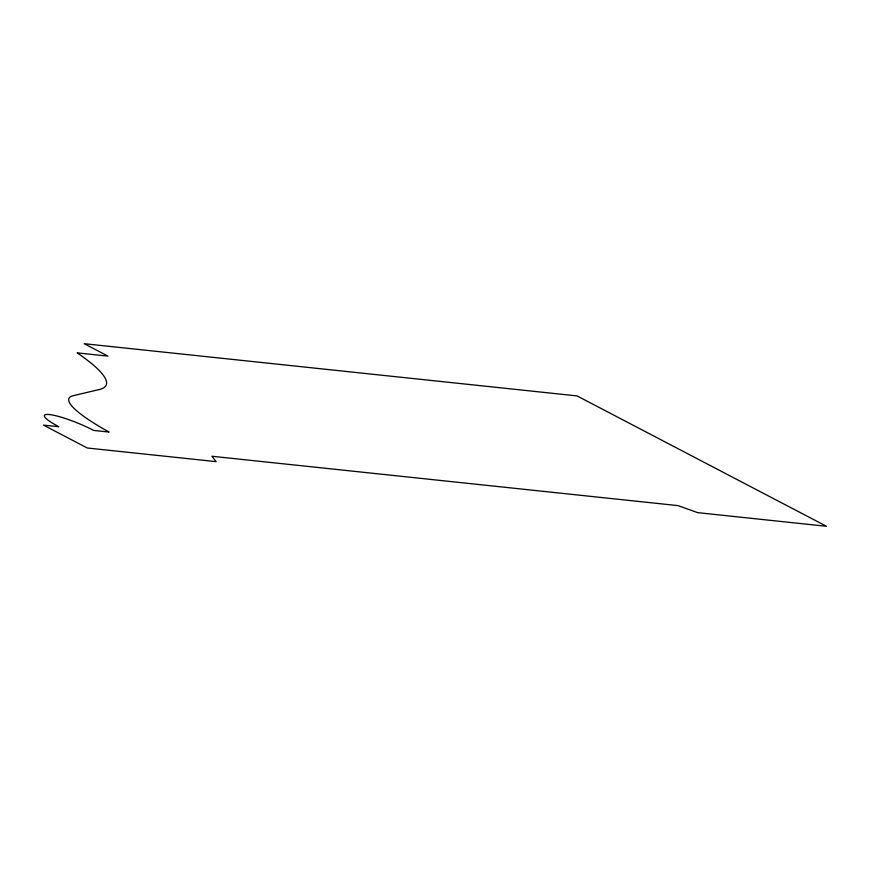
<?xml version="1.0" encoding="UTF-8"?>
<svg xmlns="http://www.w3.org/2000/svg" width="870" height="870" viewBox="0 0 870 870"><rect width="100%" height="100%" fill="white"/><g stroke="black" fill="none" stroke-linecap="round" stroke-linejoin="round"><path stroke-width="1.3" d="M99.071 389.575L73.004 395.741A117.678 19.216 22.4 0 0 109.109 432.064L93.71 430.433A34.528 5.644 22.4 0 0 49.459 414.555A34.528 5.644 22.4 0 0 58.899 426.746L43.5 425.115L87.272 447.996L216.119 461.644L211.943 456.25L678.078 505.622L697.653 512.647L826.5 526.296L577.028 395.904L84.216 343.704L107.967 356.124L77.169 352.861A186.865 30.515 22.4 0 1 99.071 389.575"/></g></svg>
